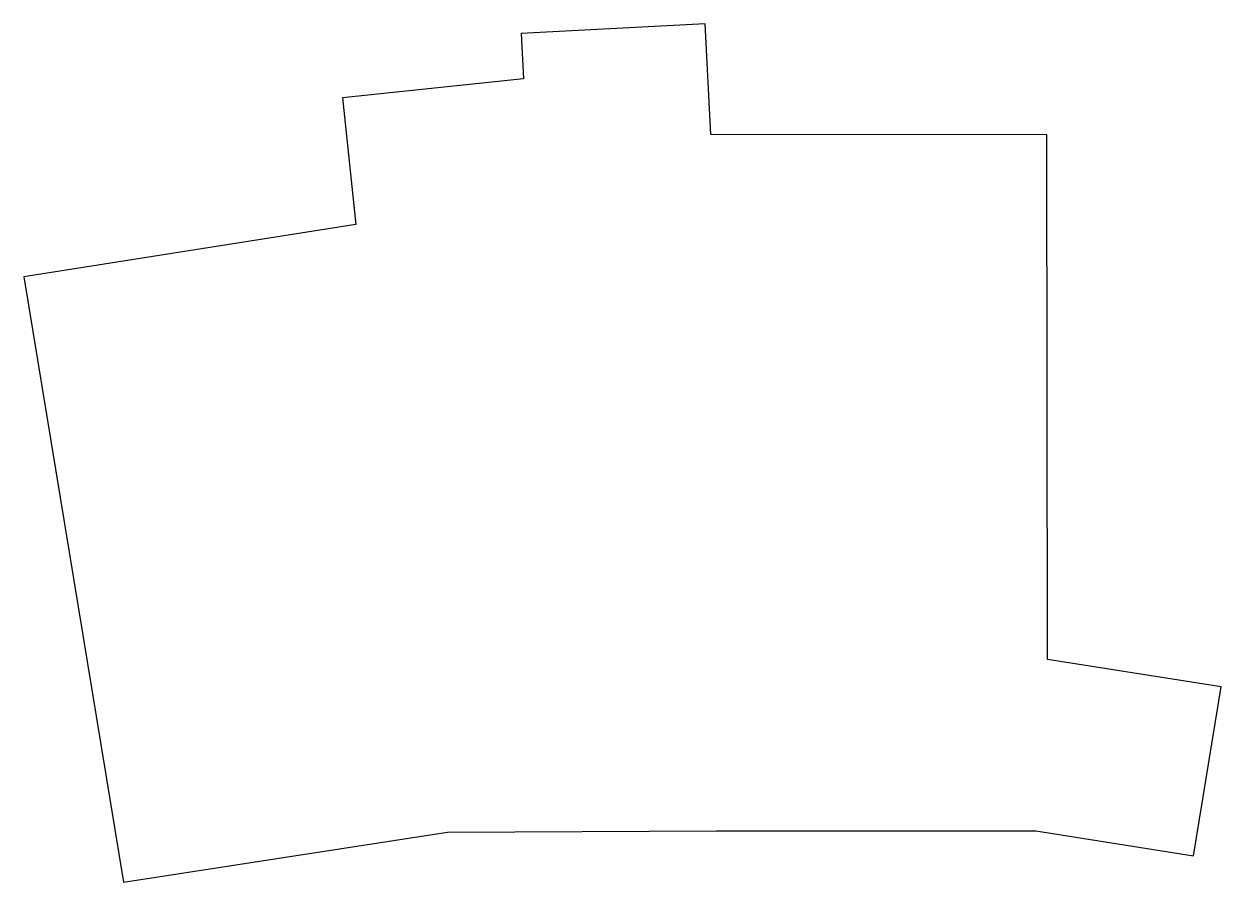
# Model space of a CAD drawing. Header units: millimetres. Extents: x -214 to -68, y -41 to 64.
import ezdxf

# ---------------------------------------------------------------- set-up
doc = ezdxf.new("R2010")
doc.units = ezdxf.units.MM
doc.layers.add('Default', color=18, linetype='Continuous', true_color=0x000000)

msp = doc.modelspace()

# ---------------------------------------------------------------- linework, layer by layer
at = {"layer": 'Default'}
msp.add_lwpolyline([(-67.64, -17.19), (-88.84, -13.83), (-88.92, 50.2), (-129.92, 50.25), (-130.63, 63.73), (-153.1, 62.56), (-152.81, 57.04), (-174.88, 54.72), (-173.26, 39.27), (-213.79, 32.85), (-201.62, -41), (-162.06, -34.92), (-129.25, -34.75), (-90.25, -34.75), (-70.99, -37.8)], close=True, dxfattribs=at)

doc.saveas('drawing.dxf')
